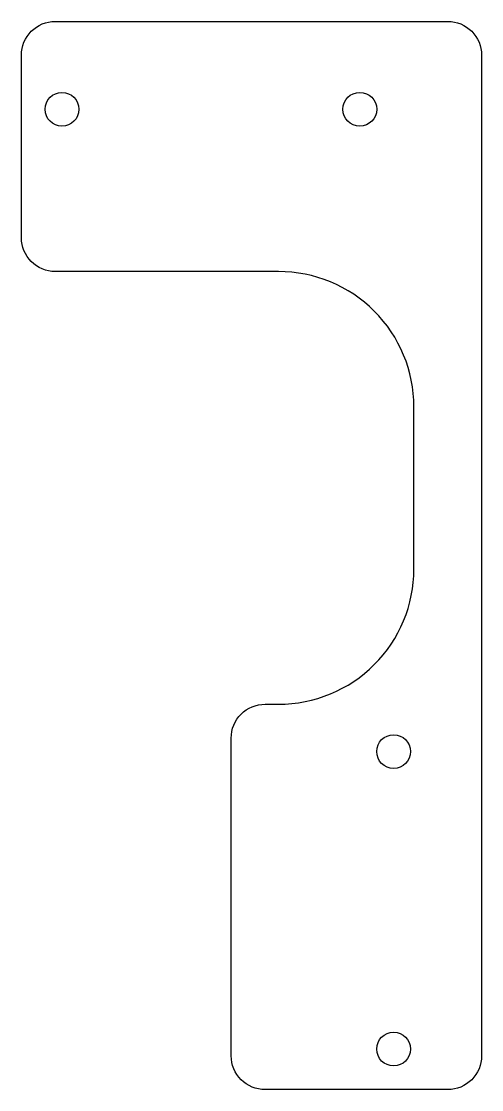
# Model space of a CAD drawing. Header units: millimetres. Extents: x -28 to 40, y 30 to 188.
import ezdxf

# ---------------------------------------------------------------- set-up
doc = ezdxf.new("R2010")
doc.units = ezdxf.units.MM
doc.layers.get('0').update_dxf_attribs({"linetype": 'CONTINUOUS'})

msp = doc.modelspace()

# ---------------------------------------------------------------- linework, layer by layer
msp.add_lwpolyline([(8, 87), (10, 87, 0.414214), (30, 107), (30, 131, 0.414214), (10, 151), (-23, 151, -0.414214), (-28, 156), (-28, 183, -0.414214), (-23, 188), (35, 188, -0.414214), (40, 183), (40, 35, -0.414214), (35, 30), (8, 30, -0.414214), (3, 35), (3, 82, -0.414214)], format="xyb", close=True)
for centre in [(-22, 175), (22, 175), (27, 80), (27, 36)]:
    msp.add_circle(centre, 2.5)

doc.saveas('drawing.dxf')
